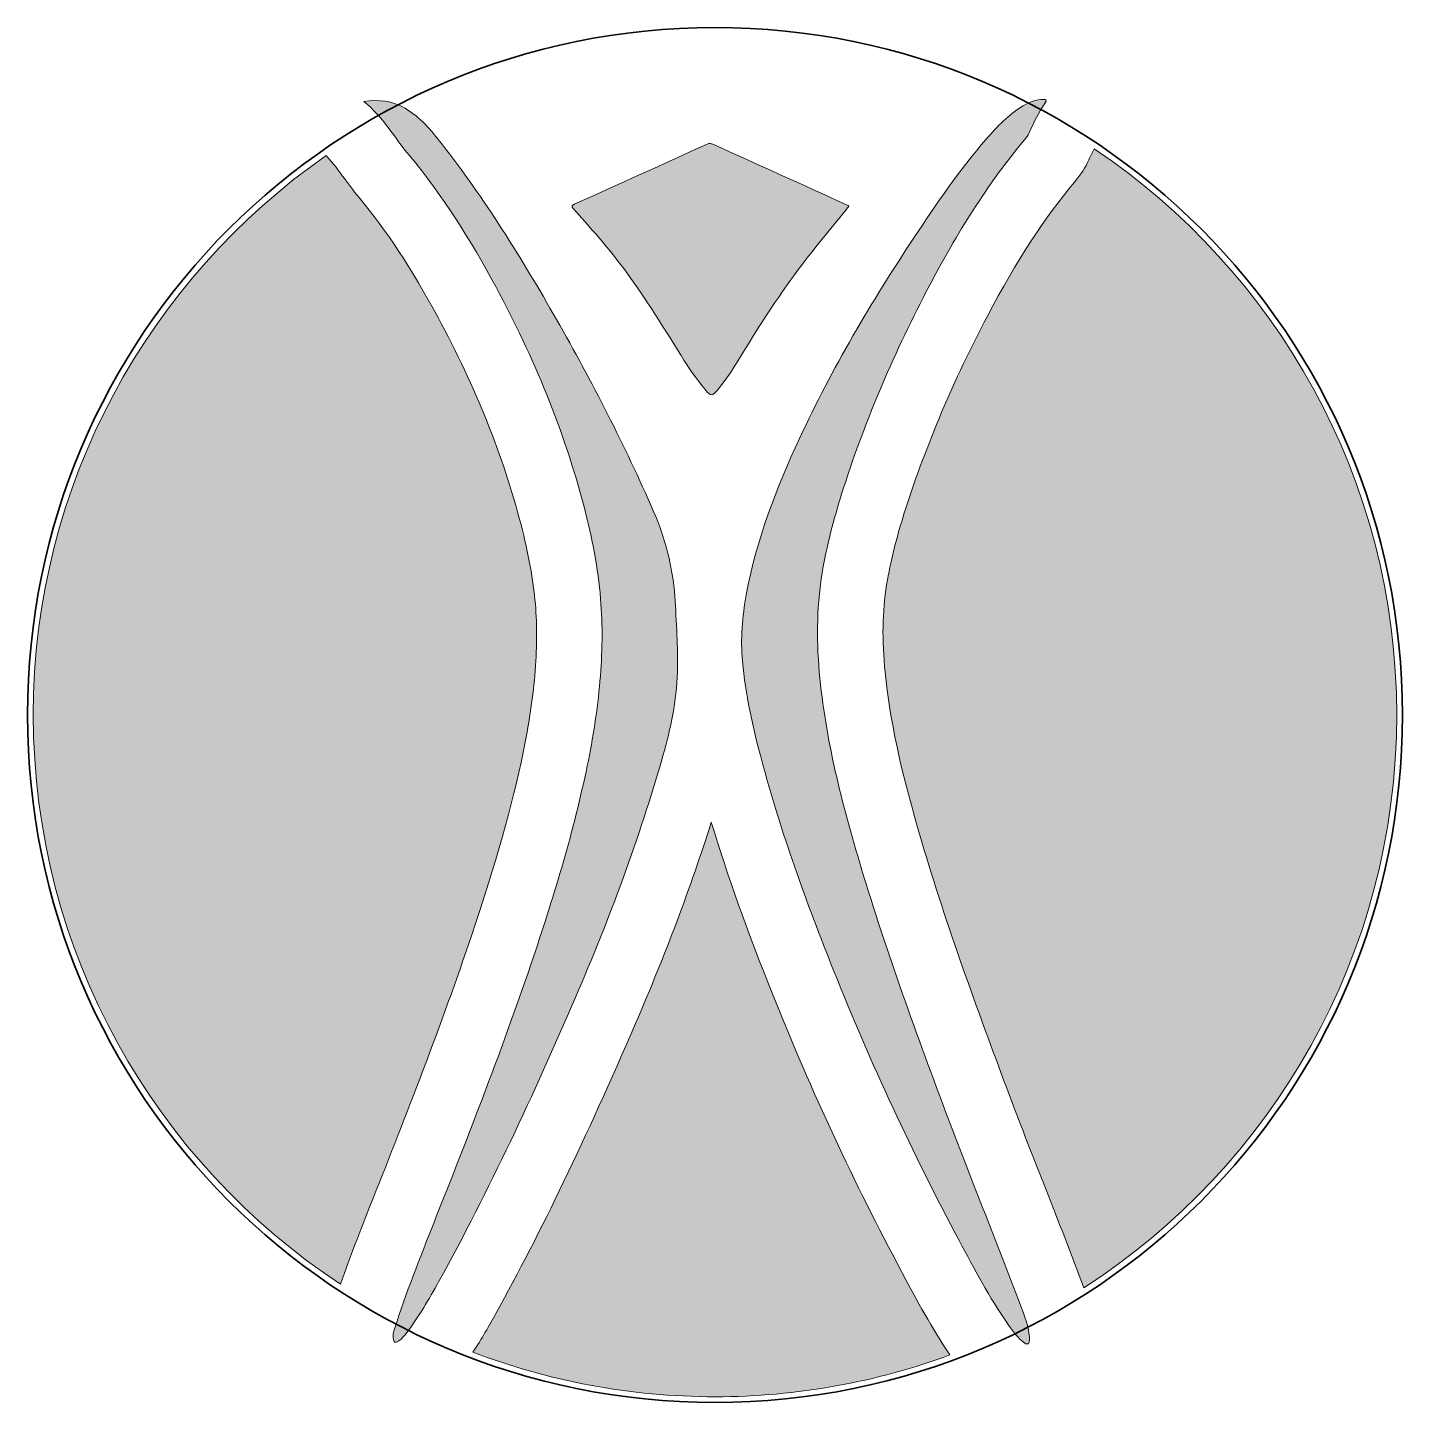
# Model space of a CAD drawing. Header units: millimetres. Extents: x 84 to 126, y -169.3 to -127.3.
import ezdxf

# ---------------------------------------------------------------- set-up
doc = ezdxf.new("R2010")
doc.units = ezdxf.units.MM
doc.header["$MEASUREMENT"] = 0
doc.layers.add('Layer 3', color=7, linetype='Continuous', lineweight=0)

msp = doc.modelspace()

# ---------------------------------------------------------------- hatches: boundary and pattern name
at = {"layer": 'Layer 3'}
h = msp.add_hatch(color=7, dxfattribs=at)
h.dxf.hatch_style = 2
edge = h.paths.add_edge_path()
edge.add_spline(control_points=[(94.229, -129.608), (94.679, -129.531), (95.099, -129.582), (95.487, -129.811), (95.944, -130.081), (96.281, -130.478), (96.6, -130.888), (97.918, -132.581), (99.048, -134.398), (100.11, -136.26), (101.196, -138.165), (102.2, -140.112), (103.074, -142.124), (103.435, -142.953), (103.66, -143.817), (103.723, -144.724), (103.775, -145.494), (103.82, -146.264), (103.801, -147.036), (103.779, -147.906), (103.601, -148.752), (103.363, -149.586), (102.642, -152.111), (101.727, -154.566), (100.687, -156.975), (99.414, -159.926), (98.064, -162.84), (96.51, -165.656), (96.216, -166.189), (95.907, -166.714), (95.542, -167.203), (95.471, -167.299), (95.394, -167.391), (95.297, -167.461), (95.191, -167.537), (95.134, -167.509), (95.119, -167.378), (95.107, -167.281), (95.134, -167.189), (95.163, -167.099), (95.512, -166.003), (95.935, -164.934), (96.359, -163.866), (97.432, -161.164), (98.488, -158.457), (99.415, -155.701), (100.058, -153.792), (100.641, -151.865), (101.05, -149.891), (101.227, -149.039), (101.362, -148.18), (101.438, -147.312), (101.512, -146.471), (101.528, -145.628), (101.456, -144.787), (101.377, -143.853), (101.198, -142.934), (100.962, -142.026), (100.345, -139.655), (99.412, -137.409), (98.252, -135.256), (97.492, -133.845), (96.645, -132.487), (95.618, -131.257), (95.159, -130.708), (94.805, -130.068), (94.229, -129.608)], knot_values=[0, 0, 0, 0, 1, 1, 1, 2, 2, 2, 3, 3, 3, 4, 4, 4, 5, 5, 5, 6, 6, 6, 7, 7, 7, 8, 8, 8, 9, 9, 9, 10, 10, 10, 11, 11, 11, 12, 12, 12, 13, 13, 13, 14, 14, 14, 15, 15, 15, 16, 16, 16, 17, 17, 17, 18, 18, 18, 19, 19, 19, 20, 20, 20, 21, 21, 21, 22, 22, 22, 22], degree=3, periodic=0)
h = msp.add_hatch(color=7, dxfattribs=at)
h.dxf.hatch_style = 2
edge = h.paths.add_edge_path()
edge.add_spline(control_points=[(114.438, -167.546), (114.206, -167.386), (114.046, -167.161), (113.889, -166.934), (113.33, -166.127), (112.871, -165.261), (112.409, -164.397), (110.981, -161.725), (109.711, -158.98), (108.583, -156.169), (107.732, -154.048), (106.959, -151.9), (106.367, -149.69), (106.104, -148.708), (105.882, -147.715), (105.789, -146.7), (105.727, -146.019), (105.784, -145.341), (105.907, -144.669), (106.213, -142.997), (106.821, -141.428), (107.533, -139.895), (108.526, -137.755), (109.727, -135.733), (111.027, -133.767), (111.715, -132.727), (112.419, -131.698), (113.236, -130.752), (113.57, -130.366), (113.924, -129.999), (114.366, -129.732), (114.555, -129.617), (114.756, -129.537), (114.984, -129.539), (115.081, -129.54), (115.091, -129.57), (115.039, -129.645), (114.841, -129.932), (114.689, -130.244), (114.547, -130.562), (114.512, -130.639), (114.46, -130.71), (114.405, -130.775), (113.258, -132.141), (112.333, -133.652), (111.504, -135.225), (110.456, -137.213), (109.567, -139.268), (108.878, -141.408), (108.619, -142.213), (108.4, -143.029), (108.25, -143.863), (108.061, -144.914), (108.044, -145.972), (108.138, -147.034), (108.319, -149.08), (108.833, -151.055), (109.419, -153.014), (110.194, -155.604), (111.125, -158.14), (112.074, -160.669), (112.817, -162.648), (113.623, -164.602), (114.363, -166.581), (114.453, -166.821), (114.53, -167.066), (114.554, -167.324), (114.561, -167.4), (114.555, -167.475), (114.524, -167.546), (114.495, -167.546), (114.467, -167.546), (114.438, -167.546)], knot_values=[0, 0, 0, 0, 1, 1, 1, 2, 2, 2, 3, 3, 3, 4, 4, 4, 5, 5, 5, 6, 6, 6, 7, 7, 7, 8, 8, 8, 9, 9, 9, 10, 10, 10, 11, 11, 11, 12, 12, 12, 13, 13, 13, 14, 14, 14, 15, 15, 15, 16, 16, 16, 17, 17, 17, 18, 18, 18, 19, 19, 19, 20, 20, 20, 21, 21, 21, 22, 22, 22, 23, 23, 23, 24, 24, 24, 24], degree=3, periodic=0)
h = msp.add_hatch(color=7, dxfattribs=at)
h.dxf.hatch_style = 2
edge = h.paths.add_edge_path()
edge.add_spline(control_points=[(109.039, -132.799), (109.005, -132.845), (108.978, -132.884), (108.948, -132.92), (108.463, -133.519), (107.967, -134.11), (107.504, -134.727), (106.836, -135.618), (106.239, -136.556), (105.664, -137.51), (105.475, -137.824), (105.267, -138.126), (105.034, -138.409), (104.867, -138.612), (104.823, -138.613), (104.657, -138.412), (104.383, -138.081), (104.142, -137.728), (103.916, -137.364), (103.318, -136.403), (102.718, -135.444), (102.035, -134.539), (101.625, -133.995), (101.167, -133.491), (100.718, -132.979), (100.687, -132.944), (100.659, -132.905), (100.624, -132.872), (100.558, -132.811), (100.575, -132.779), (100.652, -132.744), (102.007, -132.132), (103.361, -131.519), (104.714, -130.904), (104.778, -130.875), (104.829, -130.881), (104.889, -130.908), (106.243, -131.523), (107.597, -132.136), (108.951, -132.749), (108.98, -132.762), (109.007, -132.78), (109.039, -132.799)], knot_values=[0, 0, 0, 0, 1, 1, 1, 2, 2, 2, 3, 3, 3, 4, 4, 4, 5, 5, 5, 6, 6, 6, 7, 7, 7, 8, 8, 8, 9, 9, 9, 10, 10, 10, 11, 11, 11, 12, 12, 12, 13, 13, 13, 14, 14, 14, 14], degree=3, periodic=0)
h = msp.add_hatch(color=140, dxfattribs=at)
h.dxf.hatch_style = 2
edge = h.paths.add_edge_path()
edge.add_spline(control_points=[(97.52, -155.063), (98.268, -152.841), (98.753, -151.12), (99.092, -149.485), (99.265, -148.653), (99.38, -147.886), (99.446, -147.137), (99.515, -146.347), (99.521, -145.633), (99.464, -144.957), (99.4, -144.213), (99.257, -143.419), (99.026, -142.529), (98.479, -140.424), (97.65, -138.355), (96.491, -136.204), (95.682, -134.703), (94.917, -133.538), (94.082, -132.539), (93.892, -132.311), (93.725, -132.083), (93.578, -131.882), (93.391, -131.627), (93.226, -131.406), (93.072, -131.255), (87.671, -135.021), (84.128, -141.274), (84.128, -148.343), (84.128, -155.603), (87.864, -162.003), (93.513, -165.731), (93.832, -164.815), (94.182, -163.929), (94.5, -163.128), (95.514, -160.575), (96.582, -157.85), (97.52, -155.063)], knot_values=[0, 0, 0, 0, 1, 1, 1, 2, 2, 2, 3, 3, 3, 4, 4, 4, 5, 5, 5, 6, 6, 6, 7, 7, 7, 8, 8, 8, 9, 9, 9, 10, 10, 10, 11, 11, 11, 12, 12, 12, 12], degree=3, periodic=0)
h = msp.add_hatch(color=140, dxfattribs=at)
h.dxf.hatch_style = 2
edge = h.paths.add_edge_path()
edge.add_spline(control_points=[(116.531, -131.045), (116.475, -131.153), (116.422, -131.268), (116.371, -131.381), (116.265, -131.618), (116.122, -131.842), (115.934, -132.064), (115.012, -133.162), (114.166, -134.463), (113.273, -136.157), (112.242, -138.114), (111.404, -140.087), (110.782, -142.021), (110.524, -142.824), (110.34, -143.542), (110.219, -144.216), (110.074, -145.024), (110.045, -145.888), (110.13, -146.858), (110.301, -148.796), (110.81, -150.686), (111.335, -152.441), (112.111, -155.034), (113.051, -157.58), (113.947, -159.966), (114.307, -160.925), (114.691, -161.901), (115.062, -162.846), (115.447, -163.822), (115.844, -164.832), (116.221, -165.84), (121.963, -162.128), (125.775, -155.674), (125.775, -148.343), (125.775, -141.143), (122.101, -134.787), (116.531, -131.045)], knot_values=[0, 0, 0, 0, 1, 1, 1, 2, 2, 2, 3, 3, 3, 4, 4, 4, 5, 5, 5, 6, 6, 6, 7, 7, 7, 8, 8, 8, 9, 9, 9, 10, 10, 10, 11, 11, 11, 12, 12, 12, 12], degree=3, periodic=0)
h = msp.add_hatch(color=140, dxfattribs=at)
h.dxf.hatch_style = 2
edge = h.paths.add_edge_path()
edge.add_spline(control_points=[(110.678, -165.401), (110.678, -165.401), (110.645, -165.34), (110.645, -165.34), (109.216, -162.666), (107.898, -159.831), (106.727, -156.914), (105.941, -154.956), (105.329, -153.239), (104.838, -151.616), (104.211, -153.596), (103.45, -155.622), (102.524, -157.768), (100.994, -161.311), (99.64, -164.125), (98.261, -166.622), (98.062, -166.984), (97.828, -167.39), (97.556, -167.805), (99.856, -168.682), (102.348, -169.167), (104.951, -169.167), (107.472, -169.167), (109.889, -168.716), (112.127, -167.892), (111.572, -167.066), (111.116, -166.221), (110.678, -165.401)], knot_values=[0, 0, 0, 0, 1, 1, 1, 2, 2, 2, 3, 3, 3, 4, 4, 4, 5, 5, 5, 6, 6, 6, 7, 7, 7, 8, 8, 8, 9, 9, 9, 9], degree=3, periodic=0)

# ---------------------------------------------------------------- linework, layer by layer
at = {"layer": 'Layer 3', "color": 250, "lineweight": 35}
msp.add_circle((104.951, -148.343), 21, dxfattribs=at)
at = {"layer": 'Layer 3'}
for points, knots in [([(94.229, -129.608), (94.679, -129.531), (95.099, -129.582), (95.487, -129.811), (95.944, -130.081), (96.281, -130.478), (96.6, -130.888), (97.918, -132.581), (99.048, -134.398), (100.11, -136.26), (101.196, -138.165), (102.2, -140.112), (103.074, -142.124), (103.435, -142.953), (103.66, -143.817), (103.723, -144.724), (103.775, -145.494), (103.82, -146.264), (103.801, -147.036), (103.779, -147.906), (103.601, -148.752), (103.363, -149.586), (102.642, -152.111), (101.727, -154.566), (100.687, -156.975), (99.414, -159.926), (98.064, -162.84), (96.51, -165.656), (96.216, -166.189), (95.907, -166.714), (95.542, -167.203), (95.471, -167.299), (95.394, -167.391), (95.297, -167.461), (95.191, -167.537), (95.134, -167.509), (95.119, -167.378), (95.107, -167.281), (95.134, -167.189), (95.163, -167.099), (95.512, -166.003), (95.935, -164.934), (96.359, -163.866), (97.432, -161.164), (98.488, -158.457), (99.415, -155.701), (100.058, -153.792), (100.641, -151.865), (101.05, -149.891), (101.227, -149.039), (101.362, -148.18), (101.438, -147.312), (101.512, -146.471), (101.528, -145.628), (101.456, -144.787), (101.377, -143.853), (101.198, -142.934), (100.962, -142.026), (100.345, -139.655), (99.412, -137.409), (98.252, -135.256), (97.492, -133.845), (96.645, -132.487), (95.618, -131.257), (95.159, -130.708), (94.805, -130.068), (94.229, -129.608)], [0, 0, 0, 0, 1, 1, 1, 2, 2, 2, 3, 3, 3, 4, 4, 4, 5, 5, 5, 6, 6, 6, 7, 7, 7, 8, 8, 8, 9, 9, 9, 10, 10, 10, 11, 11, 11, 12, 12, 12, 13, 13, 13, 14, 14, 14, 15, 15, 15, 16, 16, 16, 17, 17, 17, 18, 18, 18, 19, 19, 19, 20, 20, 20, 21, 21, 21, 22, 22, 22, 22]), ([(114.438, -167.546), (114.206, -167.386), (114.046, -167.161), (113.889, -166.934), (113.33, -166.127), (112.871, -165.261), (112.409, -164.397), (110.981, -161.725), (109.711, -158.98), (108.583, -156.169), (107.732, -154.048), (106.959, -151.9), (106.367, -149.69), (106.104, -148.708), (105.882, -147.715), (105.789, -146.7), (105.727, -146.019), (105.784, -145.341), (105.907, -144.669), (106.213, -142.997), (106.821, -141.428), (107.533, -139.895), (108.526, -137.755), (109.727, -135.733), (111.027, -133.767), (111.715, -132.727), (112.419, -131.698), (113.236, -130.752), (113.57, -130.366), (113.924, -129.999), (114.366, -129.732), (114.555, -129.617), (114.756, -129.537), (114.984, -129.539), (115.081, -129.54), (115.091, -129.57), (115.039, -129.645), (114.841, -129.932), (114.689, -130.244), (114.547, -130.562), (114.512, -130.639), (114.46, -130.71), (114.405, -130.775), (113.258, -132.141), (112.333, -133.652), (111.504, -135.225), (110.456, -137.213), (109.567, -139.268), (108.878, -141.408), (108.619, -142.213), (108.4, -143.029), (108.25, -143.863), (108.061, -144.914), (108.044, -145.972), (108.138, -147.034), (108.319, -149.08), (108.833, -151.055), (109.419, -153.014), (110.194, -155.604), (111.125, -158.14), (112.074, -160.669), (112.817, -162.648), (113.623, -164.602), (114.363, -166.581), (114.453, -166.821), (114.53, -167.066), (114.554, -167.324), (114.561, -167.4), (114.555, -167.475), (114.524, -167.546), (114.495, -167.546), (114.467, -167.546), (114.438, -167.546)], [0, 0, 0, 0, 1, 1, 1, 2, 2, 2, 3, 3, 3, 4, 4, 4, 5, 5, 5, 6, 6, 6, 7, 7, 7, 8, 8, 8, 9, 9, 9, 10, 10, 10, 11, 11, 11, 12, 12, 12, 13, 13, 13, 14, 14, 14, 15, 15, 15, 16, 16, 16, 17, 17, 17, 18, 18, 18, 19, 19, 19, 20, 20, 20, 21, 21, 21, 22, 22, 22, 23, 23, 23, 24, 24, 24, 24]), ([(109.039, -132.799), (109.005, -132.845), (108.978, -132.884), (108.948, -132.92), (108.463, -133.519), (107.967, -134.11), (107.504, -134.727), (106.836, -135.618), (106.239, -136.556), (105.664, -137.51), (105.475, -137.824), (105.267, -138.126), (105.034, -138.409), (104.867, -138.612), (104.823, -138.613), (104.657, -138.412), (104.383, -138.081), (104.142, -137.728), (103.916, -137.364), (103.318, -136.403), (102.718, -135.444), (102.035, -134.539), (101.625, -133.995), (101.167, -133.491), (100.718, -132.979), (100.687, -132.944), (100.659, -132.905), (100.624, -132.872), (100.558, -132.811), (100.575, -132.779), (100.652, -132.744), (102.007, -132.132), (103.361, -131.519), (104.714, -130.904), (104.778, -130.875), (104.829, -130.881), (104.889, -130.908), (106.243, -131.523), (107.597, -132.136), (108.951, -132.749), (108.98, -132.762), (109.007, -132.78), (109.039, -132.799)], [0, 0, 0, 0, 1, 1, 1, 2, 2, 2, 3, 3, 3, 4, 4, 4, 5, 5, 5, 6, 6, 6, 7, 7, 7, 8, 8, 8, 9, 9, 9, 10, 10, 10, 11, 11, 11, 12, 12, 12, 13, 13, 13, 14, 14, 14, 14]), ([(97.52, -155.063), (98.268, -152.841), (98.753, -151.12), (99.092, -149.485), (99.265, -148.653), (99.38, -147.886), (99.446, -147.137), (99.515, -146.347), (99.521, -145.633), (99.464, -144.957), (99.4, -144.213), (99.257, -143.419), (99.026, -142.529), (98.479, -140.424), (97.65, -138.355), (96.491, -136.204), (95.682, -134.703), (94.917, -133.538), (94.082, -132.539), (93.892, -132.311), (93.725, -132.083), (93.578, -131.882), (93.391, -131.627), (93.226, -131.406), (93.072, -131.255), (87.671, -135.021), (84.128, -141.274), (84.128, -148.343), (84.128, -155.603), (87.864, -162.003), (93.513, -165.731), (93.832, -164.815), (94.182, -163.929), (94.5, -163.128), (95.514, -160.575), (96.582, -157.85), (97.52, -155.063)], [0, 0, 0, 0, 1, 1, 1, 2, 2, 2, 3, 3, 3, 4, 4, 4, 5, 5, 5, 6, 6, 6, 7, 7, 7, 8, 8, 8, 9, 9, 9, 10, 10, 10, 11, 11, 11, 12, 12, 12, 12]), ([(116.531, -131.045), (116.475, -131.153), (116.422, -131.268), (116.371, -131.381), (116.265, -131.618), (116.122, -131.842), (115.934, -132.064), (115.012, -133.162), (114.166, -134.463), (113.273, -136.157), (112.242, -138.114), (111.404, -140.087), (110.782, -142.021), (110.524, -142.824), (110.34, -143.542), (110.219, -144.216), (110.074, -145.024), (110.045, -145.888), (110.13, -146.858), (110.301, -148.796), (110.81, -150.686), (111.335, -152.441), (112.111, -155.034), (113.051, -157.58), (113.947, -159.966), (114.307, -160.925), (114.691, -161.901), (115.062, -162.846), (115.447, -163.822), (115.844, -164.832), (116.221, -165.84), (121.963, -162.128), (125.775, -155.674), (125.775, -148.343), (125.775, -141.143), (122.101, -134.787), (116.531, -131.045)], [0, 0, 0, 0, 1, 1, 1, 2, 2, 2, 3, 3, 3, 4, 4, 4, 5, 5, 5, 6, 6, 6, 7, 7, 7, 8, 8, 8, 9, 9, 9, 10, 10, 10, 11, 11, 11, 12, 12, 12, 12]), ([(110.678, -165.401), (110.678, -165.401), (110.645, -165.34), (110.645, -165.34), (109.216, -162.666), (107.898, -159.831), (106.727, -156.914), (105.941, -154.956), (105.329, -153.239), (104.838, -151.616), (104.211, -153.596), (103.45, -155.622), (102.524, -157.768), (100.994, -161.311), (99.64, -164.125), (98.261, -166.622), (98.062, -166.984), (97.828, -167.39), (97.556, -167.805), (99.856, -168.682), (102.348, -169.167), (104.951, -169.167), (107.472, -169.167), (109.889, -168.716), (112.127, -167.892), (111.572, -167.066), (111.116, -166.221), (110.678, -165.401)], [0, 0, 0, 0, 1, 1, 1, 2, 2, 2, 3, 3, 3, 4, 4, 4, 5, 5, 5, 6, 6, 6, 7, 7, 7, 8, 8, 8, 9, 9, 9, 9])]:
    msp.add_open_spline(points, degree=3, knots=knots, dxfattribs=at)

doc.saveas('drawing.dxf')
